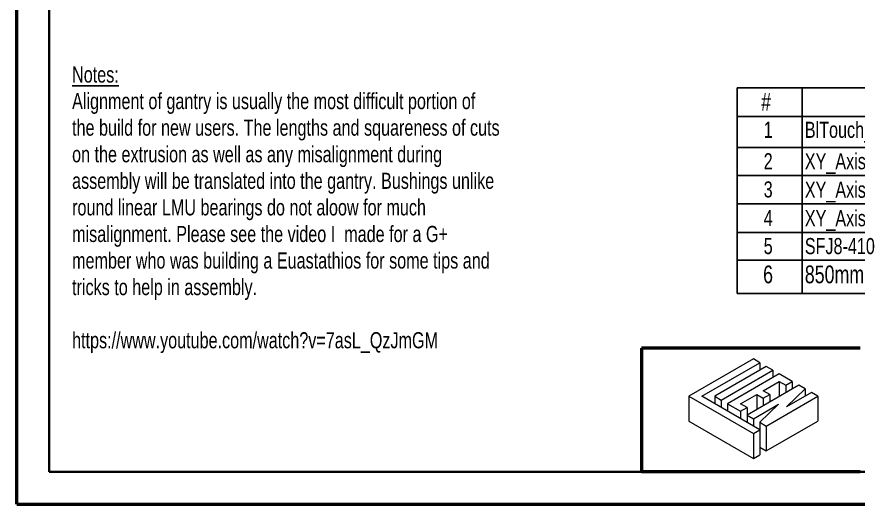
# Model space of a CAD drawing. Header units: millimetres. Extents: x 0 to 279, y 0 to 216.
# Drawn here: x 0 to 165.8, y 0 to 96 of the extents above; entities that cross this region are included whole.
import ezdxf

# ---------------------------------------------------------------- set-up
doc = ezdxf.new("R2010")
doc.units = ezdxf.units.MM
doc.layers.add('PAGE_BORDER', color=7, linetype='Continuous')
doc.layers.add('TITLE_BLOCK_BORDER', color=7, linetype='Continuous')
doc.styles.add('SLDTEXTSTYLE0', font='TXT', dxfattribs={"width": 0.75})

# ---------------------------------------------------------------- blocks, each defined once
blk = doc.blocks.new('Lien3D Logo')
at = {"color": 7, "linetype": 'Continuous', "lineweight": 18}
for p, q in [((10.61, 16.33), (0, 10.21)), ((2.13, 10.21), (11.67, 15.71)), ((11.67, 15.71), (10.61, 16.33)), ((11.67, 15.71), (11.67, 14.49)), ((12.73, 15.1), (4.26, 10.21)), ((5.32, 9.59), (13.8, 14.49)), ((14.86, 13.87), (6.38, 8.98)), ((13.8, 14.49), (12.73, 15.1)), ((13.8, 14.49), (13.8, 13.26)), ((16.99, 12.64), (14.86, 13.87)), ((12.22, 11.12), (14.86, 12.64)), ((14.86, 12.64), (15.93, 12.03)), ((14.86, 12.64), (14.86, 10.19)), ((15.93, 12.03), (16.99, 12.64)), ((16.99, 12.64), (16.99, 11.42)), ((18.05, 12.03), (9.57, 7.13)), ((13.28, 10.5), (12.22, 11.12)), ((15.93, 12.03), (15.93, 10.8)), ((16.04, 8.45), (19.12, 11.42)), ((19.12, 11.42), (18.05, 12.03)), ((19.12, 11.42), (19.12, 10.22)), ((0, 10.21), (0, 6.12)), ((0, 10.21), (10.61, 4.08)), ((11.67, 4.7), (2.13, 10.21)), ((4.26, 10.21), (4.26, 8.98)), ((4.26, 10.21), (5.32, 9.59)), ((8.51, 8.98), (11.15, 10.5)), ((11.15, 10.5), (12.22, 9.89)), ((11.15, 10.5), (11.15, 8.05)), ((12.22, 9.89), (13.28, 10.5)), ((12.22, 9.89), (12.22, 8.66)), ((12.73, 5.31), (21.21, 10.21)), ((13.28, 10.5), (13.28, 9.28)), ((20.15, 10.82), (16.04, 8.45)), ((21.21, 10.21), (20.15, 10.82)), ((21.21, 10.21), (21.21, 6.12)), ((5.32, 9.59), (5.32, 8.36)), ((6.38, 8.98), (8.51, 7.75)), ((6.38, 8.98), (6.38, 7.75)), ((9.57, 8.36), (8.51, 8.98)), ((8.51, 7.75), (9.57, 8.36)), ((9.57, 8.36), (9.57, 7.13)), ((10.64, 6.52), (14.75, 8.89)), ((14.75, 8.89), (11.67, 5.93)), ((8.51, 7.75), (8.51, 6.52)), ((9.57, 7.13), (10.64, 6.52)), ((9.57, 7.13), (9.57, 5.91)), ((0, 6.12), (10.61, 0)), ((10.64, 6.52), (10.64, 5.29)), ((11.67, 5.93), (12.73, 5.31)), ((11.67, 5.93), (11.67, 4.7)), ((12.73, 1.23), (21.21, 6.12)), ((10.61, 4.08), (11.67, 4.7)), ((11.67, 4.7), (11.67, 0.61)), ((12.73, 5.31), (12.73, 1.23)), ((10.61, 4.08), (10.61, 0)), ((11.67, 1.84), (12.73, 1.23)), ((10.61, 0), (11.67, 0.61))]:
    blk.add_line(p, q, dxfattribs=at)
blk = doc.blocks.new('SW_NOTE_17')
at = {"layer": 'TITLE_BLOCK_BORDER', "color": 0, "char_height": 3.175, "attachment_point": 1, "style": 'SLDTEXTSTYLE0'}
for s, insert in [('\\LNotes:', (0, 4.09)), ('Alignment of gantry is usually the most difficult portion of', (0, -1.14)), ('the build for new users. The lengths and squareness of cuts', (0, -6.37)), ('on the extrusion as well as any misalignment during', (0, -11.61)), ('assembly will be translated into the gantry. Bushings unlike', (0, -16.84)), ('round linear LMU bearings do not aloow for much', (0, -22.07)), ('misalignment. Please see the video I  made for a G+', (0, -27.31)), ('member who was building a Euastathios for some tips and', (0, -32.54)), ('tricks to help in assembly.', (0, -37.77)), ('https://www.youtube.com/watch?v=7asL_QzJmGM', (0, -48.24))]:
    blk.add_mtext(s, dxfattribs=dict(at, insert=insert))
blk = doc.blocks.new('SW_TABLEANNOTATION_1')
at = {"layer": 'TITLE_BLOCK_BORDER', "color": 0}
for p, q in [((0, 0), (0, -40.49)), ((123.67, 0), (0, 0)), ((12.86, 0), (12.86, -5.65)), ((109.34, 0), (109.34, -5.65)), ((123.67, -40.49), (123.67, 0)), ((0, -5.65), (123.67, -5.65)), ((12.86, -5.65), (12.86, -40.49)), ((109.34, -5.65), (109.34, -40.49)), ((0, -11.76), (123.67, -11.76)), ((0, -17.25), (123.67, -17.25)), ((0, -22.86), (123.67, -22.86)), ((0, -28.47), (123.67, -28.47)), ((0, -33.96), (123.67, -33.96)), ((0, -40.49), (123.67, -40.49))]:
    blk.add_line(p, q, dxfattribs=at)
at = {"layer": 'TITLE_BLOCK_BORDER', "color": 0, "attachment_point": 1, "style": 'SLDTEXTSTYLE0'}
for s, insert, char_height in [('#', (4.75, -1.01), 3.5), ('PART NUMBER', (46.98, -1.18), 3.175), ('QTY.', (111.92, -1.18), 3.175), ('BlTouch_Compact_Carriage_V2.5', (13.36, -6.67), 3.175), ('1', (5.26, -6.67), 3.17), ('1', (115.34, -6.67), 3.17), ('2', (5.26, -12.86), 3.17), ('XY_Axis_Side_Rod_ASMB', (13.36, -12.86), 3.175), ('2', (115.34, -12.86), 3.17), ('3', (5.26, -18.41), 3.17), ('XY_Axis_Side_Rod_ASMB (Driven 1)', (13.36, -18.47), 3.175), ('1', (115.34, -18.41), 3.17), ('4', (5.26, -24.02), 3.17), ('XY_Axis_Side_Rod_ASMB (Driven 2)', (13.36, -24.08), 3.175), ('1', (115.34, -24.02), 3.17), ('5', (5.26, -29.57), 3.17), ('SFJ8-410', (13.36, -29.57), 3.175), ('2', (115.34, -29.57), 3.17), ('850mm GT2 6mm Wide Belt Open Loop', (13.36, -34.98), 3.5), ('6', (5.14, -34.98), 3.5), ('4', (115.22, -34.98), 3.5)]:
    blk.add_mtext(s, dxfattribs=dict(at, insert=insert, char_height=char_height))

msp = doc.modelspace()

# ---------------------------------------------------------------- linework, layer by layer
at = {"color": 7, "linetype": 'Continuous', "lineweight": 50}
for q in [(0, 215.9), (279.4, 0)]:
    msp.add_line((0, 0), q, dxfattribs=at)
at = {"layer": 'PAGE_BORDER', "lineweight": 35}
for q in [(6.35, 209.55), (273.05, 6.35)]:
    msp.add_line((6.35, 6.35), q, dxfattribs=at)
at = {"layer": 'TITLE_BLOCK_BORDER', "lineweight": 50}
for p, q in [((123.09, 30.71), (123.09, 6.35)), ((166.18, 30.71), (123.09, 30.71)), ((166.18, 6.35), (123.09, 6.35))]:
    msp.add_line(p, q, dxfattribs=at)

# ---------------------------------------------------------------- block references
at = {"layer": 'TITLE_BLOCK_BORDER'}
for name, p in [('SW_NOTE_17', (10.89, 82.11)), ('SW_TABLEANNOTATION_1', (141.93, 81.98))]:
    msp.add_blockref(name, p, dxfattribs=at)
at = {"layer": 'TITLE_BLOCK_BORDER', "xscale": 1.2, "yscale": 1.2, "zscale": 1.2}
msp.add_blockref('Lien3D Logo', (132.43, 9), dxfattribs=at)

doc.saveas('drawing.dxf')
